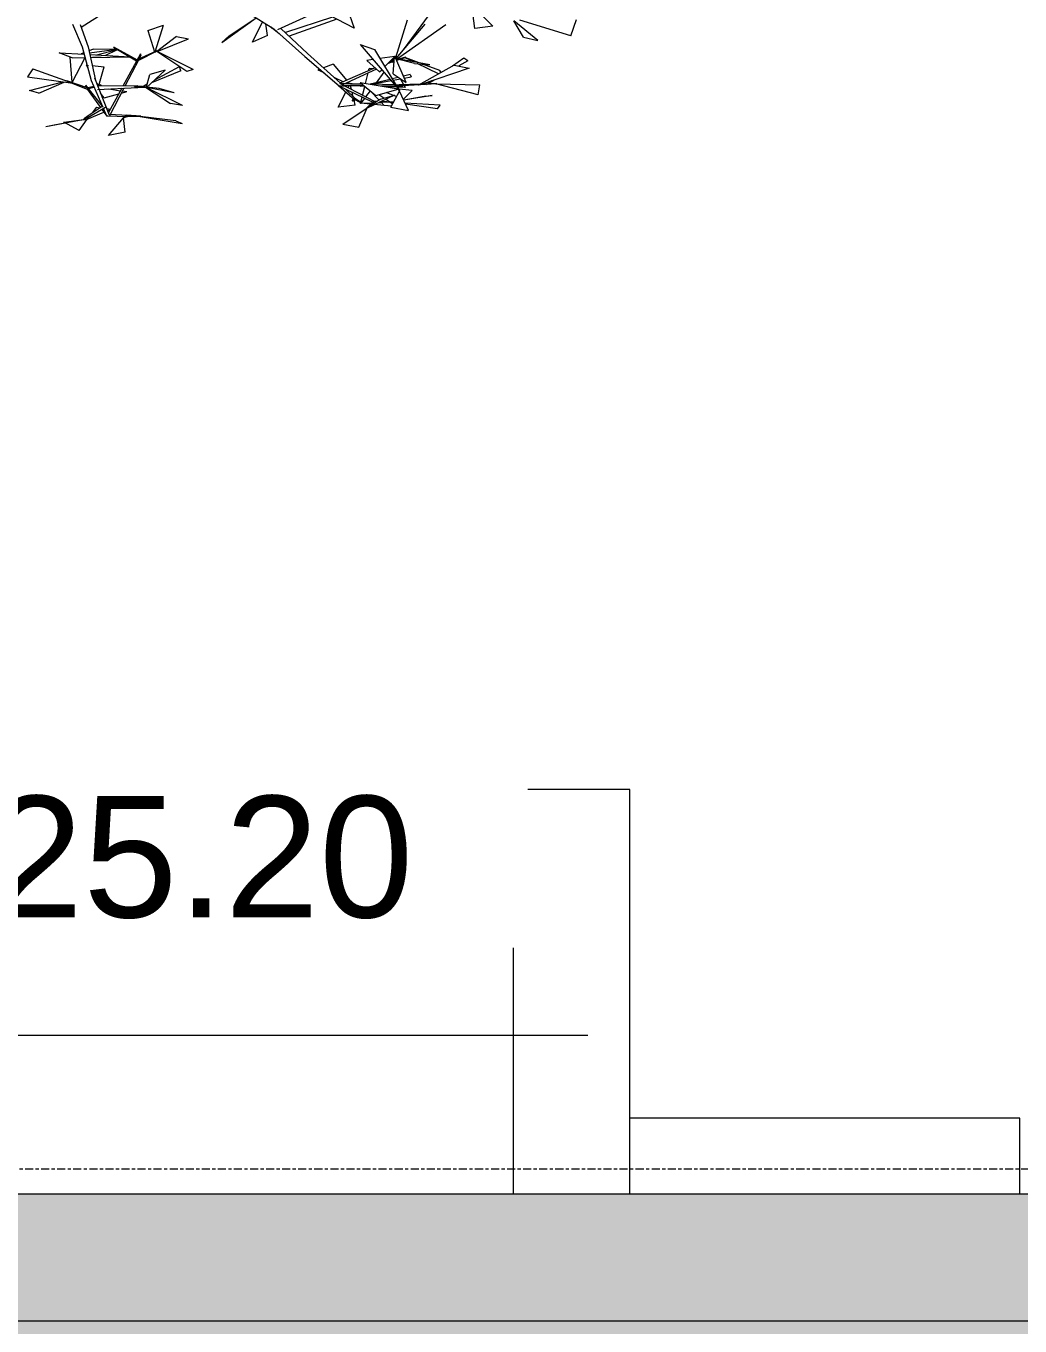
# Model space of a CAD drawing. Header units: millimetres. Extents: x 78096 to 288885, y -20632 to 149556.
# Drawn here: x 252133 to 254097, y 89690 to 92259 of the extents above; entities that cross this region are included whole.
import ezdxf

# ---------------------------------------------------------------- set-up
doc = ezdxf.new("R2010")
doc.units = ezdxf.units.MM
doc.linetypes.add('Centre', pattern=[31.75, 6.35, -4.7625, 15.875, -4.7625])
for name, color, linetype, lineweight in [('A-DETL', 90, 'Continuous', 9), ('A-DETL-GENF', 92, 'Continuous', 9), ('A-FLOR-LEVL', 51, 'Continuous', 9), ('A-WALL', 113, 'Continuous', 9), ('G-ANNO-DIMS', 111, 'Continuous', 9), ('G-IMPT', 8, 'Continuous', 9), ('L-PLNT', 71, 'Continuous', 9)]:
    doc.layers.add(name, color=color, linetype=linetype, lineweight=lineweight)
doc.styles.add('Arial_5', font='arial.ttf', dxfattribs={"height": 240})

# ---------------------------------------------------------------- blocks, each defined once
blk = doc.blocks.new('ZZ-V - Tree Broadleaf 1 - 3dtree rotund SIMPLU-4826034-TOMH A-A')
at = {"layer": 'G-IMPT'}
for p, q in [((26635.4, 92313.9), (26545.3, 92256.3)), ((26852.9, 92298.8), (26925.9, 92253.6)), ((27358.5, 92258.8), (27317.2, 92299.3)), ((27323.4, 92253.7), (27317.2, 92299.3)), ((26823, 92226.2), (26891.4, 92275)), ((26836.9, 92239.1), (26891.1, 92274.8)), ((27005.5, 92284), (26933.2, 92251.1)), ((27042, 92276.7), (26949.1, 92245.9)), ((27050.5, 92272.4), (26956.3, 92239)), ((27084.7, 92254.9), (27017.3, 92289.3)), ((27075.5, 92281.2), (27084.7, 92254.9)), ((27189.7, 92270.8), (27166.5, 92195.8)), ((27232.9, 92281.4), (27181.6, 92211.6)), ((27419.1, 92236.7), (27400.3, 92269)), ((27447.8, 92230.6), (27400.3, 92269)), ((27512.7, 92239.2), (27412.4, 92270.8)), ((27512.7, 92239.2), (27524, 92271.9)), ((26528.5, 92262.5), (26547.3, 92218.1)), ((26543.4, 92261.8), (26559.1, 92217.6)), ((26676.8, 92249.9), (26708.2, 92260.3)), ((26676.8, 92249.9), (26690.5, 92207.9)), ((26692.1, 92209.6), (26708.2, 92260.3)), ((26884.2, 92226.9), (26903.8, 92267.3)), ((26913.8, 92239.9), (26910, 92263.5)), ((26923.1, 92253.8), (26920.5, 92257)), ((26936.9, 92243.7), (26923.1, 92253.8)), ((26925.9, 92253.6), (26987.3, 92198.5)), ((26940.2, 92254.3), (26992.6, 92204.5)), ((27224.3, 92262.3), (27167.1, 92194.4)), ((27265.9, 92261.4), (27170.6, 92193.8)), ((27358.5, 92258.8), (27323.4, 92253.7)), ((26547.3, 92218.1), (26565.1, 92151.5)), ((26559.1, 92217.6), (26573.5, 92151.2)), ((26609.3, 92217.7), (26656.1, 92192.3)), ((26733.4, 92237.9), (26694.3, 92208.2)), ((26695.3, 92208.6), (26757.7, 92233.8)), ((26733.4, 92237.9), (26757.7, 92233.8)), ((26836.9, 92239.1), (26823, 92226.2)), ((26913.8, 92239.9), (26884.2, 92226.9)), ((27096.7, 92222.2), (27124.8, 92212.8)), ((27096.7, 92222.2), (27171.6, 92134.7)), ((27419.1, 92236.7), (27447.8, 92230.6)), ((26527.4, 92196.2), (26502, 92205.7)), ((26502, 92205.7), (26551.3, 92203)), ((26523.2, 92197.3), (26526.8, 92148.2)), ((26527.4, 92196.2), (26553, 92196.6)), ((26527.8, 92147.3), (26553.1, 92196.5)), ((26550.5, 92205.9), (26545.6, 92204)), ((26545.6, 92204), (26550.9, 92204.7)), ((26569.9, 92213.3), (26560.8, 92209.8)), ((26561.6, 92206.2), (26615.5, 92213.4)), ((26562.4, 92202.4), (26641.5, 92198.1)), ((26563.7, 92196.8), (26640.6, 92198)), ((26584.6, 92196.7), (26567.6, 92196.8)), ((26569.9, 92213.3), (26615.4, 92213.5)), ((26575.5, 92201.7), (26617, 92212.5)), ((26593, 92200.7), (26617.1, 92212.5)), ((26609, 92217.2), (26654.9, 92190.2)), ((26662.5, 92204.1), (26627.9, 92140.3)), ((26659.2, 92192.8), (26631.9, 92140.3)), ((26694.8, 92209.9), (26656.2, 92192.2)), ((26695.1, 92209.4), (26657, 92190.1)), ((26664, 92202.1), (26659.7, 92193.9)), ((26691, 92206.3), (26691.4, 92207.5)), ((26754.1, 92169), (26694.7, 92208.7)), ((26766.9, 92173.1), (26695.4, 92208.6)), ((26987.3, 92198.5), (27055.2, 92140.8)), ((26992.6, 92204.5), (27057.5, 92146)), ((27121.9, 92192.7), (27109.5, 92191)), ((27124.8, 92212.8), (27171.9, 92134.9)), ((27164.9, 92198.7), (27135.8, 92194.6)), ((27145.4, 92178.8), (27164.8, 92198.1)), ((27165.6, 92199), (27154, 92185.5)), ((27162.9, 92192.4), (27158.1, 92190.2)), ((27161.6, 92164.1), (27164.8, 92198)), ((27164.5, 92194.7), (27162, 92195.3)), ((27164.5, 92194.9), (27162, 92195.3)), ((27165.3, 92199.4), (27162.9, 92197.1)), ((27187.5, 92147.2), (27164.9, 92199.3)), ((27234.5, 92182.4), (27167.1, 92194.4)), ((27204.2, 92185.1), (27168, 92193.8)), ((27170, 92193.4), (27168.1, 92192)), ((27171.8, 92192.9), (27168.1, 92191.9)), ((27174, 92192.4), (27168.7, 92190.6)), ((27186.4, 92197.1), (27173.1, 92193.3)), ((27186.7, 92196.6), (27175.5, 92192.9)), ((27202.5, 92188.1), (27185.6, 92196.3)), ((27213.4, 92186.1), (27186.8, 92196)), ((27301.8, 92195.7), (27279.4, 92179.8)), ((27309.7, 92190), (27301.8, 92195.7)), ((26450.1, 92174.2), (26439.3, 92158.6)), ((26450.1, 92174.2), (26528.7, 92145.7)), ((26555.1, 92182.1), (26558.4, 92176.4)), ((26555.1, 92182.1), (26557, 92181.9)), ((26559, 92180.6), (26559.8, 92180.4)), ((26567.1, 92180.7), (26590.5, 92178)), ((26580.1, 92141.6), (26590.5, 92178)), ((26711.6, 92171.5), (26673.6, 92136.6)), ((26711.6, 92171.5), (26680.7, 92162.9)), ((26742.5, 92170.4), (26684.4, 92146.5)), ((26691.2, 92152.7), (26739.6, 92178.8)), ((26742.5, 92170.4), (26739.6, 92178.8)), ((26766.9, 92173.1), (26754.1, 92169)), ((27016.6, 92173.6), (27012.8, 92172.2)), ((27012.8, 92172.2), (27024.6, 92166.8)), ((27043.2, 92183.5), (27023.9, 92176.3)), ((27043.2, 92183.5), (27070, 92151.5)), ((27126.1, 92176.2), (27056.8, 92145.7)), ((27128.7, 92173.8), (27061.6, 92142.6)), ((27107.2, 92145.3), (27112.3, 92166.2)), ((27134.8, 92168.3), (27109.5, 92191)), ((27113.4, 92170.6), (27114.5, 92175.1)), ((27121.6, 92174.2), (27114.5, 92175.1)), ((27129.4, 92173.2), (27127.8, 92173.4)), ((27143.5, 92167.6), (27128, 92146.6)), ((27134.8, 92168.3), (27139.2, 92172.6)), ((27139.8, 92171.8), (27138.5, 92172)), ((27164.1, 92190.2), (27150.6, 92184)), ((27162, 92188.4), (27154.6, 92185.9)), ((27163.2, 92188.5), (27160.6, 92186.7)), ((27162, 92188.4), (27160.6, 92186.7)), ((27163.2, 92189.8), (27162.1, 92188.5)), ((27204.2, 92185.1), (27234.5, 92182.4)), ((27251.7, 92164.1), (27209.5, 92184.6)), ((27282.7, 92181.7), (27212.2, 92141.7)), ((27312.2, 92175.8), (27215.5, 92142.8)), ((27254.4, 92171), (27220, 92183.7)), ((27256.5, 92166.8), (27254.4, 92171)), ((27282.7, 92181.7), (27312.2, 92175.8)), ((27309.7, 92190), (27291.9, 92179.9)), ((26439.3, 92158.6), (26528.7, 92145.7)), ((26443.2, 92131.5), (26509.3, 92148.5)), ((26461.9, 92126.4), (26511.8, 92148.1)), ((26516, 92150.8), (26557.5, 92134.4)), ((26516.1, 92150.3), (26517.4, 92150.6)), ((26516.3, 92151.3), (26558.5, 92136.5)), ((26554.1, 92142.3), (26586.9, 92100.4)), ((26565.1, 92151.5), (26587.9, 92098.3)), ((26571.9, 92156.5), (26573.5, 92151.2)), ((26571.9, 92156.5), (26599.7, 92084.8)), ((26576, 92145.8), (26578.7, 92141.2)), ((26584.3, 92142.6), (26577.9, 92141.1)), ((26584.6, 92142.1), (26578.3, 92140.1)), ((26657.5, 92140.5), (26578.3, 92139.8)), ((26665.6, 92139), (26675.7, 92144.4)), ((26675.3, 92142.8), (26665.9, 92138.9)), ((26673.6, 92136.6), (26680.7, 92162.9)), ((27044.5, 92157.7), (27063.9, 92148.8)), ((27120.8, 92108.3), (27053.8, 92140.9)), ((27087, 92111.6), (27053.9, 92140.8)), ((27055.2, 92140.8), (27064.7, 92140.9)), ((27100.2, 92144.2), (27056.4, 92145.3)), ((27056.4, 92145.3), (27058.3, 92145.3)), ((27127.4, 92108.1), (27056.6, 92145.2)), ((27064.8, 92140.9), (27071.4, 92141.1)), ((27104.7, 92140.4), (27065.2, 92140.7)), ((27067.6, 92145.4), (27080.2, 92145.6)), ((27069.4, 92146.3), (27071.2, 92145.5)), ((27072.9, 92136.7), (27074.9, 92140.7)), ((27073, 92147.9), (27075, 92145.5)), ((27077.5, 92144.8), (27099.8, 92144.5)), ((27079.4, 92133.3), (27077.6, 92140.6)), ((27081.1, 92144.7), (27078, 92145.3)), ((27096.6, 92140.2), (27098, 92140.5)), ((27096.8, 92147.1), (27127.7, 92121.3)), ((27096.8, 92147.1), (27171.6, 92134.6)), ((27155.7, 92153.3), (27116.3, 92143.8)), ((27164.9, 92142.6), (27116.3, 92143.8)), ((27119, 92143.7), (27157.6, 92151.1)), ((27126.9, 92145.3), (27125.7, 92143.6)), ((27172, 92157.3), (27160.1, 92154.4)), ((27161.6, 92164.1), (27187.5, 92147.2)), ((27161.6, 92151.9), (27176.1, 92154.7)), ((27182.1, 92142.2), (27167.2, 92142.5)), ((27247.9, 92144.6), (27169.7, 92140.1)), ((27216.2, 92143.9), (27173.5, 92142.4)), ((27183.1, 92142.7), (27176.2, 92154.6)), ((27195.6, 92163), (27182.1, 92159.7)), ((27183.6, 92156.1), (27197.5, 92158.8)), ((27186.2, 92137.5), (27184.1, 92141)), ((27195.6, 92163), (27197.5, 92158.8)), ((27215.4, 92142.8), (27212.2, 92141.7)), ((27247.9, 92145.1), (27219.2, 92144.1)), ((27228.4, 92143.5), (27226.8, 92142.6)), ((27228.1, 92143.5), (27226.8, 92142.6)), ((27244.3, 92152.6), (27230.1, 92144.5)), ((27237.9, 92150.4), (27230.4, 92145.1)), ((27330.1, 92122.7), (27246.2, 92144.4)), ((27246.2, 92144.4), (27332.8, 92142.5)), ((27330.1, 92122.7), (27332.8, 92142.5)), ((26461.9, 92126.4), (26443.2, 92131.5)), ((26552.6, 92140.2), (26554.3, 92138)), ((26555.7, 92136.1), (26583.4, 92098.1)), ((26570.3, 92139.3), (26558.7, 92136.5)), ((26570.9, 92137.9), (26560.2, 92134.6)), ((26577.8, 92133.5), (26657.4, 92137.4)), ((26591.1, 92117.3), (26583.7, 92126)), ((26591.1, 92117.3), (26619.6, 92125)), ((26625.5, 92135.9), (26598.7, 92086.4)), ((26599.9, 92134.6), (26623, 92131.1)), ((26629.7, 92136.1), (26601.4, 92081.6)), ((26624.7, 92126.4), (26635.4, 92129.3)), ((26626.8, 92130.6), (26635.4, 92129.3)), ((26674, 92138.3), (26649.6, 92140.1)), ((26674.2, 92137.6), (26650.5, 92137.2)), ((26657.6, 92140.1), (26665.3, 92140.2)), ((26665.6, 92139.4), (26663.4, 92139.1)), ((26673, 92137.4), (26671.8, 92137.6)), ((26672.4, 92137.8), (26721.8, 92105.8)), ((26745.6, 92101.5), (26673.9, 92137.1)), ((26729.4, 92127.1), (26674.2, 92137.2)), ((26699.4, 92135.4), (26675, 92137.9)), ((26729.4, 92127.1), (26699.4, 92135.4)), ((27053.5, 92098.8), (27068.4, 92127.9)), ((27088.5, 92113.6), (27067.8, 92134.1)), ((27083, 92119.1), (27080.8, 92127.8)), ((27081, 92110.9), (27084.9, 92116.6)), ((27098, 92107.5), (27085.7, 92116.4)), ((27105.3, 92140), (27096.6, 92140.2)), ((27097.5, 92105.6), (27100.6, 92118.1)), ((27105.2, 92115.9), (27097.5, 92105.6)), ((27105.7, 92139.6), (27100.5, 92140.1)), ((27105.7, 92139.6), (27100.5, 92140.1)), ((27101.5, 92121.7), (27105.8, 92139.6)), ((27116.3, 92130.9), (27107.2, 92118.7)), ((27164.2, 92122.4), (27109.1, 92095.9)), ((27117.3, 92130), (27133.9, 92112.4)), ((27127.7, 92121.3), (27171.6, 92133.9)), ((27143.6, 92116.4), (27133.8, 92123.1)), ((27137.1, 92114.5), (27164.2, 92122.4)), ((27167.1, 92140), (27137.8, 92140.2)), ((27168.8, 92138), (27146.8, 92138.7)), ((27162.5, 92121.9), (27148.3, 92127.2)), ((27157.5, 92098.6), (27174.5, 92130.4)), ((27168.7, 92119.6), (27162.8, 92121.8)), ((27181.2, 92139.9), (27170.4, 92140)), ((27174.8, 92130.4), (27170.7, 92140.1)), ((27174.2, 92130.4), (27170.8, 92136.1)), ((27186.2, 92137.5), (27171.7, 92138)), ((27199.3, 92131.2), (27173.4, 92133.9)), ((27192, 92092.1), (27174.6, 92130.4)), ((27199.3, 92131.2), (27182.5, 92114.4)), ((27226.3, 92120), (27182.8, 92112.4)), ((27239.2, 92121.6), (27182.9, 92112.2)), ((27226.3, 92120), (27239.2, 92121.6)), ((26555.4, 92079.5), (26587, 92100.5)), ((26557.2, 92077.3), (26593.7, 92098.2)), ((26575.3, 92098.3), (26566.8, 92087)), ((26575.3, 92098.3), (26582.4, 92097.4)), ((26586.4, 92094), (26594.5, 92083)), ((26588.6, 92096.8), (26595.2, 92081.4)), ((26595.5, 92095.7), (26603.4, 92094.6)), ((26597.1, 92091.4), (26602.8, 92093.8)), ((26745.6, 92101.5), (26721.8, 92105.8)), ((27087.1, 92102.5), (27053.5, 92098.8)), ((27062.1, 92064.8), (27110.2, 92097.1)), ((27081.3, 92110.4), (27086.3, 92114.6)), ((27097.8, 92107), (27084.4, 92114.6)), ((27087.1, 92102.5), (27084.5, 92113.1)), ((27094.2, 92058.7), (27110.2, 92097.1)), ((27096.4, 92106.5), (27119.6, 92107.1)), ((27097.7, 92106.4), (27096.4, 92106.5)), ((27116.9, 92104.5), (27098.1, 92106.3)), ((27137.1, 92114.5), (27109.1, 92095.9)), ((27109.5, 92097.5), (27122.8, 92110.1)), ((27109.8, 92097), (27124.1, 92108.1)), ((27121.4, 92104.1), (27119.2, 92104.3)), ((27124.8, 92106.4), (27121.7, 92107.8)), ((27130.2, 92109.9), (27123.4, 92110.2)), ((27143.7, 92102), (27125.3, 92103.7)), ((27129.1, 92104.3), (27127.8, 92104.9)), ((27133.1, 92107.5), (27138.4, 92107.6)), ((27162.6, 92108), (27134.4, 92108.1)), ((27161.6, 92108.7), (27137.6, 92109.6)), ((27137.9, 92108.1), (27143.8, 92101.9)), ((27158.6, 92100.7), (27143.8, 92101.9)), ((27154.5, 92109), (27146.9, 92114.1)), ((27158.6, 92100.6), (27152.2, 92101.2)), ((27163.1, 92109), (27155, 92107.6)), ((27157.9, 92108.1), (27155, 92107.6)), ((27160.8, 92104.7), (27155.8, 92108.1)), ((27157.5, 92098.6), (27192, 92092.1)), ((27162.9, 92108.7), (27161.7, 92108.7)), ((27163, 92108.9), (27161.8, 92108.7)), ((27254.6, 92102.8), (27185.5, 92106.5)), ((27249.6, 92095.1), (27186.4, 92104.4)), ((27249.6, 92095.1), (27254.6, 92102.8)), ((26475.5, 92060), (26552.5, 92075)), ((26475.5, 92060), (26491.8, 92063.5)), ((26491.8, 92063.5), (26552.5, 92075)), ((26511.2, 92069), (26540.9, 92072.8)), ((26541.2, 92052.3), (26511.2, 92069)), ((26541.2, 92052.3), (26557.5, 92074.5)), ((26541.7, 92072.9), (26557.9, 92074.9)), ((26550.8, 92075.8), (26559.1, 92081.6)), ((26551.2, 92075.3), (26560.6, 92079.5)), ((26557.2, 92075.3), (26558.5, 92079.5)), ((26557.5, 92074.5), (26590.4, 92088.6)), ((26557.9, 92075.3), (26561.2, 92079.5)), ((26594.9, 92082.4), (26595.9, 92081.1)), ((26595.2, 92081.4), (26637.4, 92080.3)), ((26598.5, 92081), (26597.5, 92081.1)), ((26600.2, 92084.9), (26599.4, 92085.5)), ((26599.6, 92042.5), (26629.1, 92077.6)), ((26599.7, 92084.8), (26638.8, 92082.9)), ((26628.8, 92078.1), (26631.6, 92080.4)), ((26629.1, 92077.5), (26636.1, 92080.4)), ((26632, 92049), (26629.1, 92077.6)), ((26632.3, 92081), (26634.6, 92082.9)), ((26663.4, 92081), (26634.7, 92082.9)), ((26663.5, 92080.4), (26635.1, 92080.4)), ((26732.7, 92071.4), (26661.9, 92080)), ((26661.9, 92080), (26744.9, 92066.2)), ((26732.7, 92071.4), (26744.9, 92066.2)), ((27062.1, 92064.8), (27094.2, 92058.7)), ((26632, 92049), (26599.6, 92042.5))]:
    blk.add_line(p, q, dxfattribs=at)
blk = doc.blocks.new('Spot Elevations - M_Spot Elevation - Target Filled-23738-TOMH A-A')
at = {"layer": 'G-ANNO-DIMS'}
h = blk.add_hatch(color=256, dxfattribs=at)
edge = h.paths.add_edge_path()
edge.add_line((24621.6, 83516.9), (24821.6, 83516.9))
edge.add_arc((24621.6, 83516.9), 200, 0, 90)
edge.add_line((24621.6, 83716.9), (24621.6, 83516.9))
h = blk.add_hatch(color=256, dxfattribs=at)
edge = h.paths.add_edge_path()
edge.add_line((24621.6, 83516.9), (24421.6, 83516.9))
edge.add_arc((24621.6, 83516.9), 200, 180, 270)
edge.add_line((24621.6, 83316.9), (24621.6, 83516.9))
for p, q in [((24621.6, 83216.9), (24621.6, 83816.9)), ((24921.6, 83516.9), (23221.6, 83516.9))]:
    blk.add_line(p, q, dxfattribs=at)
blk.add_circle((24621.6, 83516.9), 200, dxfattribs=at)

msp = doc.modelspace()

# ---------------------------------------------------------------- hatches: boundary and pattern name
at = {"layer": 'A-DETL-GENF'}
h = msp.add_hatch(dxfattribs=at)
h.set_pattern_fill('FP_7', color=50, style=0, pattern_type=2)
h.set_pattern_definition([(50, (230762.54, 117385), (728.7365, -63.756), [76.2, -838.2]), (355, (230762.54, 117385), (-140.972, 764.228), [60.96, -670.56]), (100.451, (230823.3, 117379.7), (587.77, 700.467), [64.76, -712.36]), (46.184, (230762.5, 117588.2), (1084.316, -168.171), [114.3, -1257.3]), (96.636, (230852.9, 117574.2), (949.61, 989.71), [97.14, -1068.54]), (351.184, (230762.5, 117588.2), (949.62, 989.7), [91.44, -1005.84]), (21, (230864.14, 117537.4), (606.458, -409.0606), [76.2, -838.2]), (326, (230864.14, 117537.4), (247.208, 736.753), [60.96, -670.56]), (71.451, (230914.7, 117503.3), (853.668, 327.685), [64.76, -712.36]), (37.5, (230762.54, 117385), (12.3547, 338.2201), [33.528, -628.904, 33.528, -647.192, -673.1]), (37.5, (230762.54, 117385), (12.3547, 338.2201), [-1343.152, 33.528, -639.572]), (7.5, (230762.54, 117385), (267.2789, 400.7221), [33.528, -354.584, 33.528, -613.664, -256.54]), (7.5, (230762.54, 117385), (267.2789, 400.7221), [-1035.304, 33.528, -223.012]), (327.5, (230535.98, 117385), (542.3633, -22.9153), [33.528, -220.472, 33.528, -758.952, -1051.56]), (327.5, (230535.98, 117385), (542.3633, -22.9153), [-1046.48, 33.528, -1018.032]), (317.5, (230434.38, 117385), (592.517, 101.707), [33.528, -296.672, 33.528, -492.76, -746.76]), (317.5, (230434.38, 117385), (592.517, 101.707), [-856.488, 33.528, -713.232])])
h.paths.add_polyline_path([(268634.367, 80800), (268634.367, 90050), (268484.38, 90050), (268484.38, 89750), (268334.38, 89750), (268334.38, 89050), (268177.262, 89050), (268177.262, 90050), (267880.466, 90050), (267880.466, 88800), (268334.38, 88800), (268334.38, 82800), (230084.458, 82800), (230084.298, 82750), (229684.458, 82750), (229684.27, 82800), (200734.282, 82800), (200734.282, 86100), (205234.386, 86100), (205234.386, 85800), (205534.386, 85800), (205534.386, 86100), (211834.364, 86100), (211834.364, 85800), (212134.411, 85800), (212134.411, 86100), (217784.412, 86100), (217784.412, 86400), (200734.399, 86400), (200734.399, 89400), (205234.386, 89400), (205234.386, 89100), (205534.386, 89100), (205534.386, 89400), (205834.394, 89400), (205834.394, 89700), (200734.399, 89700), (200734.399, 90000), (200434.386, 90000), (200434.399, 80800), (263050.796, 80800)])
h.paths.add_polyline_path([(262134.367, 88800), (267331.843, 88800), (267331.843, 90050), (267039.117, 90050), (267039.117, 89050), (262434.363, 89050), (262434.363, 89700), (247108.423, 89700), (247108.423, 90050), (246998.423, 90050), (246998.423, 89700), (230084.458, 89700), (230084.458, 89400), (241434.374, 89400), (241434.374, 89100), (241734.374, 89100), (241734.374, 89400), (244934.349, 89400), (244934.349, 89100), (245234.362, 89100), (245234.362, 89400), (253584.342, 89400), (253584.342, 89100), (253884.342, 89100), (253884.342, 89400), (262134.367, 89400), (262134.367, 88850.705)])
h.paths.add_polyline_path([(211834.364, 89100), (212134.411, 89100), (212134.411, 89400), (217784.412, 89400), (217784.412, 89700), (207034.394, 89700), (207034.394, 89400), (211834.364, 89400), (211834.364, 89164.74)])
h.paths.add_polyline_path([(228336.374, 89400), (229484.553, 89400), (229484.553, 89700), (227584.412, 89700), (227584.412, 89400), (227932.718, 89400)])
h = msp.add_hatch(dxfattribs=at)
h.set_pattern_fill('FP_3', color=55, style=0, pattern_type=2)
h.set_pattern_definition([(0, (230762.544, 117385), (203.2, 50.8), [16.764, -135.636, 16.764, -135.636, -812.8]), (0, (230762.544, 117385), (203.2, 50.8), [-304.8, 16.764, -288.036, 16.764, -135.636, -355.6]), (0, (230762.544, 117385), (203.2, 50.8), [-762, 16.764, -84.836, 16.764, -237.236]), (120, (230838.744, 117410.4), (-145.59409, 150.57636), [16.764, -135.636, 16.764, -135.636, -812.8]), (120, (230838.744, 117410.4), (-145.59409, 150.57636), [-304.8, 16.764, -288.036, 16.764, -135.636, -355.6]), (120, (230838.744, 117410.4), (-145.59409, 150.57636), [-762, 16.764, -84.836, 16.764, -237.236]), (240, (230864.144, 117512), (-57.60591, -201.37636), [16.764, -135.636, 16.764, -135.636, -812.8]), (240, (230864.144, 117512), (-57.60591, -201.37636), [-304.8, 16.764, -288.036, 16.764, -135.636, -355.6]), (240, (230864.144, 117512), (-57.60591, -201.37636), [-762, 16.764, -84.836, 16.764, -237.236])])
h.paths.add_polyline_path([(252555.739, 89700), (258375.027, 89700), (258375.027, 89950), (247108.423, 89950), (247108.423, 89700), (252152.082, 89700)])

# ---------------------------------------------------------------- linework, layer by layer
at = {"layer": 'A-DETL', "lineweight": 18}
for p, q in [((258375.027, 89950), (247108.423, 89950)), ((247108.423, 89700), (258375.027, 89700))]:
    msp.add_line(p, q, dxfattribs=at)
at = {"layer": 'A-FLOR-LEVL', "linetype": 'Centre'}
msp.add_line((192334.611, 90000), (278486.268, 90000), dxfattribs=at)
at = {"layer": 'A-WALL', "lineweight": 18}
for p, q in [((253096.154, 90750), (249843.07, 90750)), ((253096.154, 89950), (253096.154, 90750)), ((253325.959, 90750), (253096.964, 90750)), ((253325.959, 89950), (253325.959, 90750)), ((254096.987, 90100), (253325.959, 90100)), ((254096.987, 89950), (254096.987, 90100))]:
    msp.add_line(p, q, dxfattribs=at)

# ---------------------------------------------------------------- block references
at = {"layer": 'G-ANNO-DIMS', "extrusion": (0, 0, -1)}
msp.add_blockref('Spot Elevations - M_Spot Elevation - Target Filled-23738-TOMH A-A', (-276464.696, 6747.361), dxfattribs=at)
at = {"layer": 'L-PLNT'}
msp.add_blockref('ZZ-V - Tree Broadleaf 1 - 3dtree rotund SIMPLU-4826034-TOMH A-A', (225696.455, 0), dxfattribs=at)

# ---------------------------------------------------------------- next in the draw order: texts
at = {"layer": 'G-ANNO-DIMS', "insert": (252059.412, 90737.158), "char_height": 240, "width": 1004.89974, "attachment_point": 1, "line_spacing_factor": 0.941778, "style": 'Arial_5', "bg_fill": 3, "box_fill_scale": 1.25, "bg_fill_color": 256, "bg_fill_true_color": 13158600, "bg_fill_transparency": 0}
msp.add_mtext('25.20', dxfattribs=at)

doc.saveas('drawing.dxf')
